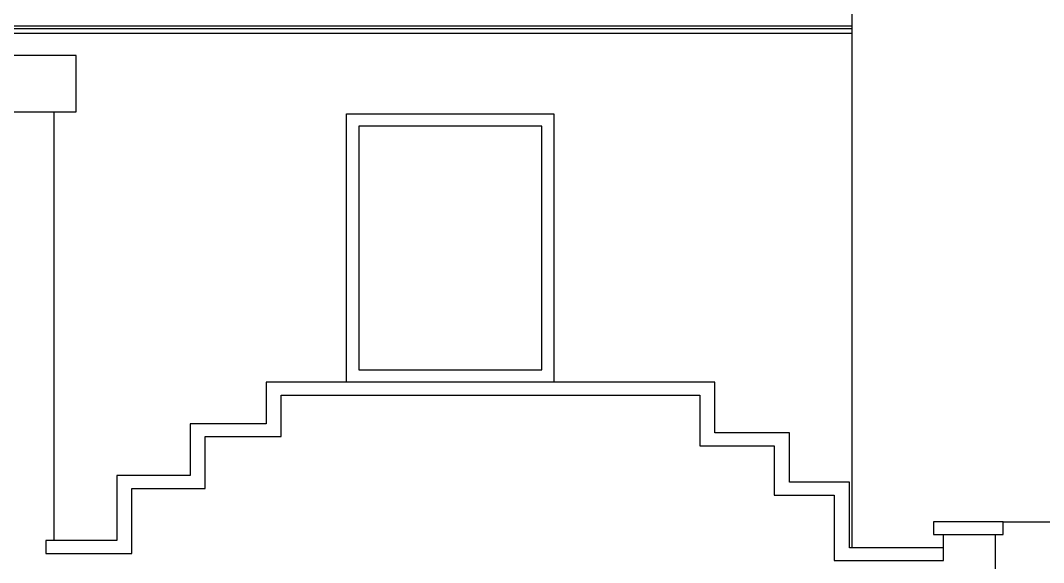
# Model space of a CAD drawing. Extents: x -20250 to 331240, y -699 to 63168.
# Drawn here: x 155750 to 159938, y 11847 to 14065 of the extents above; entities that cross this region are included whole.
import ezdxf

# ---------------------------------------------------------------- set-up
doc = ezdxf.new("R2010")
doc.units = 0
doc.header["$LTSCALE"] = 1000
doc.header["$MEASUREMENT"] = 0
for name, color, linetype in [('DOTE', 1, 'Continuous'), ('WALL', 9, 'Continuous'), ('窗', 4, 'Continuous')]:
    doc.layers.add(name, color=color, linetype=linetype)

msp = doc.modelspace()

# ---------------------------------------------------------------- linework, layer by layer
at = {"layer": 'DOTE', "elevation": 0}
msp.add_lwpolyline([(159772.6, 12013.8), (163040.4, 12013.8)], dxfattribs=at)
at = {"layer": 'WALL'}
for points in [[(159153.7, 11907.6, 0), (159153.7, 16387.6, 0), (159007.4, 16387.6, 0), (159007.4, 16744.3, 0), (149766.8, 16744.3, 0), (149766.8, 16387.6, 0), (149620.6, 16387.6, 0), (149620.6, 11881.3, 0)], [(149620.6, 14043.6, 0), (159153.7, 14043.6, 0)], [(149620.6, 14032.1, 0), (159153.7, 14032.1, 0)], [(149620.6, 14013.1, 0), (159153.7, 14013.1, 0)], [(155886.8, 13691.1, 0), (155886.8, 11936.7, 0)], [(159527.5, 11907.6, 0), (159142.9, 11907.6, 0), (159142.9, 12175.6, 0), (158897.4, 12175.6, 0), (158897.4, 12377.4, 0), (158592.6, 12377.4, 0), (158592.6, 12585.2, 0), (156755.5, 12585.2, 0), (156755.5, 12415.1, 0), (156444.2, 12415.1, 0), (156444.2, 12202.6, 0), (156144, 12202.6, 0), (156144, 11936.7, 0), (155853.5, 11936.7, 0), (155853.5, 11884, 0), (156206.1, 11884, 0), (156206.1, 12149.9, 0), (156506.3, 12149.9, 0), (156506.3, 12362.4, 0), (156817.7, 12362.4, 0), (156817.7, 12532.5, 0), (158530.5, 12532.5, 0), (158530.5, 12324.7, 0), (158835.2, 12324.7, 0), (158835.2, 12122.9, 0), (159080.7, 12122.9, 0), (159080.7, 11854.9, 0), (159527.5, 11854.9, 0), (159527.5, 11961.1, 0)], [(159739.4, 11961.1, 0), (159739.4, 10934.2, 0), (155795.9, 10934.2, 0), (155795.9, 11054.8, 0), (159739.4, 11054.8, 0)]]:
    msp.add_polyline3d(points, dxfattribs=at)
for points in [[(155977.6, 13922.3, 0), (153392.4, 13922.3, 0), (153392.4, 13691.1, 0), (155977.6, 13691.1, 0)], [(159772.6, 11961.1, 0), (159772.6, 12013.8, 0), (159487.3, 12013.8, 0), (159487.3, 11961.1, 0)]]:
    msp.add_polyline3d(points, close=True, dxfattribs=at)
at = {"layer": '窗'}
for points in [[(157085.3, 13683.3, 0), (157933.7, 13683.3, 0), (157933.7, 12585.2, 0), (157085.3, 12585.2, 0)], [(157883.7, 13633.3, 0), (157135.3, 13633.3, 0), (157135.3, 12635.2, 0), (157883.7, 12635.2, 0)]]:
    msp.add_polyline3d(points, close=True, dxfattribs=at)

doc.saveas('drawing.dxf')
